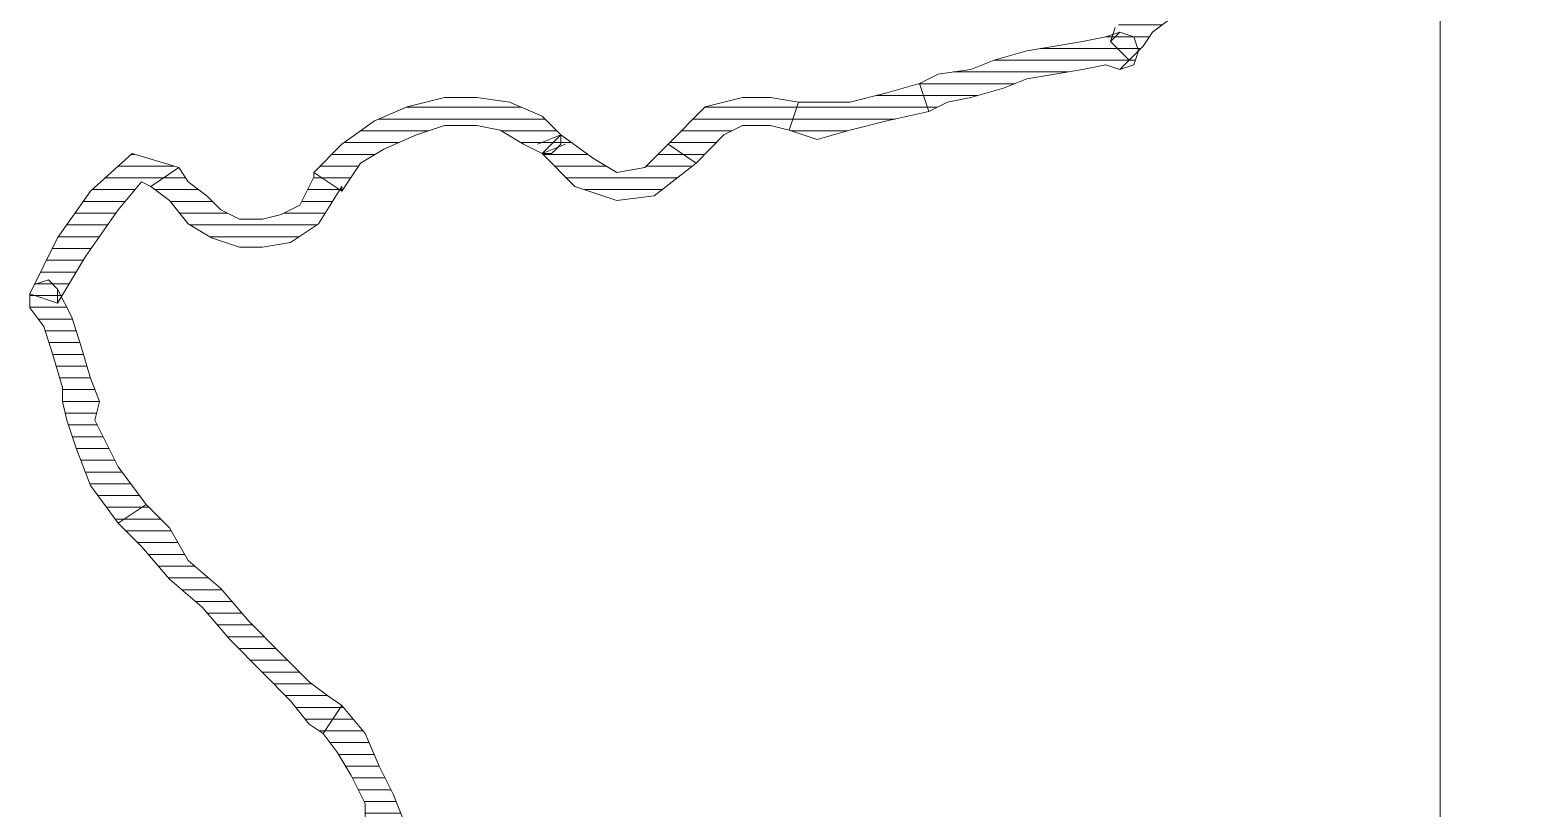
# Model space of a CAD drawing. Header units: centimetres. Extents: x 54005 to 61405, y 90310 to 94744.
# Drawn here: x 56850.65 to 56866.46, y 91955.27 to 91963.54 of the extents above; entities that cross this region are included whole.
import ezdxf

# ---------------------------------------------------------------- set-up
doc = ezdxf.new("R2010")
doc.units = ezdxf.units.CM
doc.header["$LTSCALE"] = 25
doc.layers.get('0').update_dxf_attribs({"lineweight": 0})
doc.layers.add('ÖLCULENDIRME', color=115, linetype='Continuous', lineweight=5)
pattern_1 = [(360, (-5108.51305, -673.59423), (1e-16, 0.125), [25])]

# ---------------------------------------------------------------- blocks, each defined once
blk = doc.blocks.new('by')
at = {"ltscale": 30}
h = blk.add_hatch(dxfattribs=at)
h.set_pattern_fill('DC_LINES', color=256, scale=0.1, style=0)
h.set_pattern_definition(pattern_1)
edge = h.paths.add_edge_path(flags=0)
edge.add_line((6399.023, 2211.196), (6398.775, 2211.494))
edge.add_line((6398.775, 2211.494), (6398.627, 2211.842))
edge.add_line((6398.627, 2211.842), (6398.478, 2212.14))
edge.add_line((6398.478, 2212.14), (6398.38, 2212.388))
edge.add_line((6398.38, 2212.388), (6398.775, 2212.388))
edge.add_line((6398.775, 2212.388), (6398.775, 2212.239))
edge.add_line((6398.775, 2212.239), (6398.924, 2211.941))
edge.add_line((6398.924, 2211.941), (6399.072, 2211.693))
edge.add_line((6399.072, 2211.693), (6399.22, 2211.494))
h = blk.add_hatch(dxfattribs=at)
h.set_pattern_fill('DC_LINES', color=256, scale=0.1, style=0)
h.set_pattern_definition(pattern_1)
edge = h.paths.add_edge_path(flags=0)
edge.add_line((6401.1, 2209.06), (6400.853, 2209.308))
edge.add_line((6400.853, 2209.308), (6400.655, 2209.656))
edge.add_line((6400.655, 2209.656), (6400.309, 2209.954))
edge.add_line((6400.309, 2209.954), (6400.012, 2210.302))
edge.add_line((6400.012, 2210.302), (6399.666, 2210.649))
edge.add_line((6399.666, 2210.649), (6399.369, 2210.947))
edge.add_line((6399.369, 2210.947), (6399.171, 2211.096))
edge.add_line((6399.171, 2211.096), (6399.023, 2211.196))
edge.add_line((6399.023, 2211.196), (6399.22, 2211.494))
edge.add_line((6399.22, 2211.494), (6399.369, 2211.394))
edge.add_line((6399.369, 2211.394), (6399.567, 2211.146))
edge.add_line((6399.567, 2211.146), (6399.864, 2210.848))
edge.add_line((6399.864, 2210.848), (6400.21, 2210.5))
edge.add_line((6400.21, 2210.5), (6400.507, 2210.153))
edge.add_line((6400.507, 2210.153), (6400.853, 2209.855))
edge.add_line((6400.853, 2209.855), (6401.15, 2209.507))
edge.add_line((6401.15, 2209.507), (6401.397, 2209.259))
h = blk.add_hatch(dxfattribs=at)
h.set_pattern_fill('DC_LINES', color=256, scale=0.1, style=0)
h.set_pattern_definition(pattern_1)
edge = h.paths.add_edge_path(flags=0)
edge.add_line((6401.595, 2207.967), (6401.645, 2208.166))
edge.add_line((6401.645, 2208.166), (6401.546, 2208.364))
edge.add_line((6401.546, 2208.364), (6401.397, 2208.662))
edge.add_line((6401.397, 2208.662), (6401.1, 2209.06))
edge.add_line((6401.1, 2209.06), (6401.397, 2209.259))
edge.add_line((6401.397, 2209.259), (6401.694, 2208.861))
edge.add_line((6401.694, 2208.861), (6401.843, 2208.464))
edge.add_line((6401.843, 2208.464), (6401.942, 2208.166))
edge.add_line((6401.942, 2208.166), (6401.991, 2207.967))
h = blk.add_hatch(dxfattribs=at)
h.set_pattern_fill('DC_LINES', color=256, scale=0.1, style=0)
h.set_pattern_definition(pattern_1)
edge = h.paths.add_edge_path(flags=0)
edge.add_line((6402.041, 2206.924), (6402.041, 2206.775))
edge.add_line((6402.041, 2206.775), (6401.892, 2207.073))
edge.add_line((6401.892, 2207.073), (6401.794, 2207.371))
edge.add_line((6401.794, 2207.371), (6401.694, 2207.719))
edge.add_line((6401.694, 2207.719), (6401.595, 2207.967))
edge.add_line((6401.595, 2207.967), (6401.991, 2207.967))
edge.add_line((6401.991, 2207.967), (6401.991, 2207.818))
edge.add_line((6401.991, 2207.818), (6402.091, 2207.47))
edge.add_line((6402.091, 2207.47), (6402.189, 2207.172))
edge.add_line((6402.189, 2207.172), (6402.338, 2206.973))
edge.add_line((6402.338, 2206.973), (6402.338, 2206.824))
edge.add_line((6402.338, 2206.824), (6402.338, 2206.973))
edge.add_line((6402.338, 2206.973), (6402.338, 2206.824))
edge.add_line((6402.338, 2206.824), (6402.288, 2206.725))
edge.add_line((6402.288, 2206.725), (6402.139, 2206.675))
edge.add_line((6402.139, 2206.675), (6402.041, 2206.775))
h = blk.add_hatch(dxfattribs=at)
h.set_pattern_fill('DC_LINES', color=256, scale=0.1, style=0)
h.set_pattern_definition(pattern_1)
edge = h.paths.add_edge_path(flags=0)
edge.add_line((6402.041, 2206.924), (6402.041, 2206.775))
edge.add_line((6402.041, 2206.775), (6401.892, 2207.073))
edge.add_line((6401.892, 2207.073), (6401.794, 2207.371))
edge.add_line((6401.794, 2207.371), (6401.694, 2207.719))
edge.add_line((6401.694, 2207.719), (6401.595, 2207.967))
edge.add_line((6401.595, 2207.967), (6401.991, 2207.967))
edge.add_line((6401.991, 2207.967), (6401.991, 2207.818))
edge.add_line((6401.991, 2207.818), (6402.091, 2207.47))
edge.add_line((6402.091, 2207.47), (6402.189, 2207.172))
edge.add_line((6402.189, 2207.172), (6402.338, 2206.973))
edge.add_line((6402.338, 2206.973), (6402.338, 2206.824))
edge.add_line((6402.338, 2206.824), (6402.338, 2206.973))
edge.add_line((6402.338, 2206.973), (6402.338, 2206.824))
edge.add_line((6402.338, 2206.824), (6402.288, 2206.725))
edge.add_line((6402.288, 2206.725), (6402.139, 2206.675))
edge.add_line((6402.139, 2206.675), (6402.041, 2206.775))
h = blk.add_hatch(dxfattribs=at)
h.set_pattern_fill('DC_LINES', color=256, scale=0.1, style=0)
h.set_pattern_definition(pattern_1)
edge = h.paths.add_edge_path(flags=0)
edge.add_line((6401.051, 2205.682), (6401.15, 2205.632))
edge.add_line((6401.15, 2205.632), (6401.397, 2205.93))
edge.add_line((6401.397, 2205.93), (6401.744, 2206.427))
edge.add_line((6401.744, 2206.427), (6402.041, 2206.924))
edge.add_line((6402.041, 2206.924), (6402.338, 2206.824))
edge.add_line((6402.338, 2206.824), (6402.041, 2206.228))
edge.add_line((6402.041, 2206.228), (6401.694, 2205.732))
edge.add_line((6401.694, 2205.732), (6401.249, 2205.334))
edge.add_line((6401.249, 2205.334), (6400.755, 2205.483))
h = blk.add_hatch(dxfattribs=at)
h.set_pattern_fill('DC_LINES', color=256, scale=0.1, style=0)
h.set_pattern_definition(pattern_1)
edge = h.paths.add_edge_path(flags=0)
edge.add_line((6401.051, 2205.682), (6401.15, 2205.632))
edge.add_line((6401.15, 2205.632), (6401.397, 2205.93))
edge.add_line((6401.397, 2205.93), (6401.744, 2206.427))
edge.add_line((6401.744, 2206.427), (6402.041, 2206.924))
edge.add_line((6402.041, 2206.924), (6402.338, 2206.824))
edge.add_line((6402.338, 2206.824), (6402.041, 2206.228))
edge.add_line((6402.041, 2206.228), (6401.694, 2205.732))
edge.add_line((6401.694, 2205.732), (6401.249, 2205.334))
edge.add_line((6401.249, 2205.334), (6400.755, 2205.483))
h = blk.add_hatch(dxfattribs=at)
h.set_pattern_fill('DC_LINES', color=256, scale=0.1, style=0)
h.set_pattern_definition(pattern_1)
edge = h.paths.add_edge_path(flags=0)
edge.add_line((6399.023, 2205.732), (6399.023, 2205.682))
edge.add_line((6399.023, 2205.682), (6399.27, 2206.079))
edge.add_line((6399.27, 2206.079), (6399.567, 2206.278))
edge.add_line((6399.567, 2206.278), (6399.864, 2206.328))
edge.add_line((6399.864, 2206.328), (6400.111, 2206.328))
edge.add_line((6400.111, 2206.328), (6400.408, 2206.228))
edge.add_line((6400.408, 2206.228), (6400.655, 2206.079))
edge.add_line((6400.655, 2206.079), (6400.853, 2205.831))
edge.add_line((6400.853, 2205.831), (6401.051, 2205.682))
edge.add_line((6401.051, 2205.682), (6400.755, 2205.483))
edge.add_line((6400.755, 2205.483), (6400.655, 2205.632))
edge.add_line((6400.655, 2205.632), (6400.458, 2205.781))
edge.add_line((6400.458, 2205.781), (6400.309, 2205.93))
edge.add_line((6400.309, 2205.93), (6400.111, 2206.03))
edge.add_line((6400.111, 2206.03), (6399.864, 2206.03))
edge.add_line((6399.864, 2206.03), (6399.666, 2205.98))
edge.add_line((6399.666, 2205.98), (6399.468, 2205.881))
edge.add_line((6399.468, 2205.881), (6399.319, 2205.583))
edge.add_line((6399.319, 2205.583), (6399.319, 2205.533))
h = blk.add_hatch(dxfattribs=at)
h.set_pattern_fill('DC_LINES', color=256, scale=0.1, style=0)
h.set_pattern_definition(pattern_1)
edge = h.paths.add_edge_path(flags=0)
edge.add_line((6399.023, 2205.732), (6399.023, 2205.682))
edge.add_line((6399.023, 2205.682), (6399.27, 2206.079))
edge.add_line((6399.27, 2206.079), (6399.567, 2206.278))
edge.add_line((6399.567, 2206.278), (6399.864, 2206.328))
edge.add_line((6399.864, 2206.328), (6400.111, 2206.328))
edge.add_line((6400.111, 2206.328), (6400.408, 2206.228))
edge.add_line((6400.408, 2206.228), (6400.655, 2206.079))
edge.add_line((6400.655, 2206.079), (6400.853, 2205.831))
edge.add_line((6400.853, 2205.831), (6401.051, 2205.682))
edge.add_line((6401.051, 2205.682), (6400.755, 2205.483))
edge.add_line((6400.755, 2205.483), (6400.655, 2205.632))
edge.add_line((6400.655, 2205.632), (6400.458, 2205.781))
edge.add_line((6400.458, 2205.781), (6400.309, 2205.93))
edge.add_line((6400.309, 2205.93), (6400.111, 2206.03))
edge.add_line((6400.111, 2206.03), (6399.864, 2206.03))
edge.add_line((6399.864, 2206.03), (6399.666, 2205.98))
edge.add_line((6399.666, 2205.98), (6399.468, 2205.881))
edge.add_line((6399.468, 2205.881), (6399.319, 2205.583))
edge.add_line((6399.319, 2205.583), (6399.319, 2205.533))
h = blk.add_hatch(dxfattribs=at)
h.set_pattern_fill('DC_LINES', color=256, scale=0.1, style=0)
h.set_pattern_definition(pattern_1)
edge = h.paths.add_edge_path(flags=0)
edge.add_line((6395.262, 2205.434), (6395.708, 2205.781))
edge.add_line((6395.708, 2205.781), (6396.103, 2205.831))
edge.add_line((6396.103, 2205.831), (6396.549, 2205.682))
edge.add_line((6396.549, 2205.682), (6396.895, 2205.334))
edge.add_line((6396.895, 2205.334), (6396.697, 2205.136))
edge.add_line((6396.697, 2205.136), (6396.351, 2205.384))
edge.add_line((6396.351, 2205.384), (6396.103, 2205.533))
edge.add_line((6396.103, 2205.533), (6395.806, 2205.483))
edge.add_line((6395.806, 2205.483), (6395.559, 2205.235))
h = blk.add_hatch(dxfattribs=at)
h.set_pattern_fill('DC_LINES', color=256, scale=0.1, style=0)
h.set_pattern_definition(pattern_1)
edge = h.paths.add_edge_path(flags=0)
edge.add_line((6396.648, 2205.235), (6396.895, 2205.334))
edge.add_line((6396.895, 2205.334), (6397.093, 2205.235))
edge.add_line((6397.093, 2205.235), (6397.341, 2205.086))
edge.add_line((6397.341, 2205.086), (6397.588, 2205.036))
edge.add_line((6397.588, 2205.036), (6397.934, 2205.036))
edge.add_line((6397.934, 2205.036), (6398.231, 2205.136))
edge.add_line((6398.231, 2205.136), (6398.578, 2205.285))
edge.add_line((6398.578, 2205.285), (6398.825, 2205.434))
edge.add_line((6398.825, 2205.434), (6399.023, 2205.732))
edge.add_line((6399.023, 2205.732), (6399.319, 2205.533))
edge.add_line((6399.319, 2205.533), (6399.023, 2205.235))
edge.add_line((6399.023, 2205.235), (6398.676, 2204.986))
edge.add_line((6398.676, 2204.986), (6398.33, 2204.837))
edge.add_line((6398.33, 2204.837), (6397.934, 2204.738))
edge.add_line((6397.934, 2204.738), (6397.588, 2204.738))
edge.add_line((6397.588, 2204.738), (6397.242, 2204.788))
edge.add_line((6397.242, 2204.788), (6396.895, 2204.937))
edge.add_line((6396.895, 2204.937), (6396.697, 2205.136))
edge.add_line((6396.697, 2205.136), (6396.945, 2205.235))
edge.add_line((6396.945, 2205.235), (6396.697, 2205.136))
edge.add_line((6396.697, 2205.136), (6396.697, 2205.235))
edge.add_line((6396.697, 2205.235), (6396.747, 2205.285))
edge.add_line((6396.747, 2205.285), (6396.797, 2205.334))
edge.add_line((6396.797, 2205.334), (6396.895, 2205.334))
h = blk.add_hatch(dxfattribs=at)
h.set_pattern_fill('DC_LINES', color=256, scale=0.1, style=0)
h.set_pattern_definition(pattern_1)
edge = h.paths.add_edge_path(flags=0)
edge.add_line((6396.895, 2205.334), (6397.093, 2205.235))
edge.add_line((6397.093, 2205.235), (6397.341, 2205.086))
edge.add_line((6397.341, 2205.086), (6397.588, 2205.036))
edge.add_line((6397.588, 2205.036), (6397.934, 2205.036))
edge.add_line((6397.934, 2205.036), (6398.231, 2205.136))
edge.add_line((6398.231, 2205.136), (6398.578, 2205.285))
edge.add_line((6398.578, 2205.285), (6398.825, 2205.434))
edge.add_line((6398.825, 2205.434), (6399.023, 2205.732))
edge.add_line((6399.023, 2205.732), (6399.319, 2205.533))
edge.add_line((6399.319, 2205.533), (6399.023, 2205.235))
edge.add_line((6399.023, 2205.235), (6398.676, 2204.986))
edge.add_line((6398.676, 2204.986), (6398.33, 2204.837))
edge.add_line((6398.33, 2204.837), (6397.934, 2204.738))
edge.add_line((6397.934, 2204.738), (6397.588, 2204.738))
edge.add_line((6397.588, 2204.738), (6397.242, 2204.788))
edge.add_line((6397.242, 2204.788), (6396.895, 2204.937))
edge.add_line((6396.895, 2204.937), (6396.697, 2205.136))
h = blk.add_hatch(dxfattribs=at)
h.set_pattern_fill('DC_LINES', color=256, scale=0.1, style=0)
h.set_pattern_definition(pattern_1)
edge = h.paths.add_edge_path(flags=0)
edge.add_line((6394.273, 2205.086), (6394.471, 2205.036))
edge.add_line((6394.471, 2205.036), (6394.767, 2205.036))
edge.add_line((6394.767, 2205.036), (6394.966, 2205.136))
edge.add_line((6394.966, 2205.136), (6395.262, 2205.434))
edge.add_line((6395.262, 2205.434), (6395.559, 2205.235))
edge.add_line((6395.559, 2205.235), (6395.164, 2204.837))
edge.add_line((6395.164, 2204.837), (6394.767, 2204.738))
edge.add_line((6394.767, 2204.738), (6394.471, 2204.738))
edge.add_line((6394.471, 2204.738), (6394.175, 2204.788))
h = blk.add_hatch(dxfattribs=at)
h.set_pattern_fill('DC_LINES', color=256, scale=0.1, style=0)
h.set_pattern_definition(pattern_1)
edge = h.paths.add_edge_path(flags=0)
edge.add_line((6392.789, 2204.887), (6393.234, 2204.986))
edge.add_line((6393.234, 2204.986), (6393.63, 2205.086))
edge.add_line((6393.63, 2205.086), (6393.976, 2205.185))
edge.add_line((6393.976, 2205.185), (6394.273, 2205.086))
edge.add_line((6394.273, 2205.086), (6394.175, 2204.788))
edge.add_line((6394.175, 2204.788), (6393.976, 2204.788))
edge.add_line((6393.976, 2204.788), (6393.63, 2204.788))
edge.add_line((6393.63, 2204.788), (6393.234, 2204.688))
edge.add_line((6393.234, 2204.688), (6392.887, 2204.589))
h = blk.add_hatch(dxfattribs=at)
h.set_pattern_fill('DC_LINES', color=256, scale=0.1, style=0)
h.set_pattern_definition(pattern_1)
edge = h.paths.add_edge_path(flags=0)
edge.add_line((6390.661, 2204.341), (6390.76, 2204.44))
edge.add_line((6390.76, 2204.44), (6390.909, 2204.39))
edge.add_line((6390.909, 2204.39), (6391.156, 2204.44))
edge.add_line((6391.156, 2204.44), (6391.453, 2204.49))
edge.add_line((6391.453, 2204.49), (6391.75, 2204.539))
edge.add_line((6391.75, 2204.539), (6391.997, 2204.639))
edge.add_line((6391.997, 2204.639), (6392.343, 2204.738))
edge.add_line((6392.343, 2204.738), (6392.591, 2204.788))
edge.add_line((6392.591, 2204.788), (6392.789, 2204.887))
edge.add_line((6392.789, 2204.887), (6392.887, 2204.589))
edge.add_line((6392.887, 2204.589), (6392.69, 2204.49))
edge.add_line((6392.69, 2204.49), (6392.343, 2204.44))
edge.add_line((6392.343, 2204.44), (6392.096, 2204.341))
edge.add_line((6392.096, 2204.341), (6391.75, 2204.241))
edge.add_line((6391.75, 2204.241), (6391.453, 2204.192))
edge.add_line((6391.453, 2204.192), (6391.156, 2204.142))
edge.add_line((6391.156, 2204.142), (6390.909, 2204.092))
edge.add_line((6390.909, 2204.092), (6390.76, 2204.043))
edge.add_line((6390.76, 2204.043), (6390.859, 2204.142))
edge.add_line((6390.859, 2204.142), (6390.76, 2204.043))
edge.add_line((6390.76, 2204.043), (6390.612, 2204.092))
edge.add_line((6390.612, 2204.092), (6390.562, 2204.241))
edge.add_line((6390.562, 2204.241), (6390.612, 2204.39))
edge.add_line((6390.612, 2204.39), (6390.76, 2204.44))
h = blk.add_hatch(dxfattribs=at)
h.set_pattern_fill('DC_LINES', color=256, scale=0.1, style=0)
h.set_pattern_definition(pattern_1)
edge = h.paths.add_edge_path(flags=0)
edge.add_line((6390.068, 2203.645), (6390.068, 2203.695))
edge.add_line((6390.068, 2203.695), (6390.217, 2203.894))
edge.add_line((6390.217, 2203.894), (6390.414, 2204.043))
edge.add_line((6390.414, 2204.043), (6390.513, 2204.192))
edge.add_line((6390.513, 2204.192), (6390.661, 2204.341))
edge.add_line((6390.661, 2204.341), (6390.859, 2204.142))
edge.add_line((6390.859, 2204.142), (6390.809, 2203.993))
edge.add_line((6390.809, 2203.993), (6390.612, 2203.844))
edge.add_line((6390.612, 2203.844), (6390.513, 2203.695))
edge.add_line((6390.513, 2203.695), (6390.365, 2203.496))
edge.add_line((6390.365, 2203.496), (6390.365, 2203.546))
for p, q in [((6398.478, 2212.14, -4.505), (6398.38, 2212.388, -4.505)), ((6398.775, 2212.388, -4.505), (6398.775, 2212.239, -4.505)), ((6398.775, 2212.239, -4.505), (6398.924, 2211.941, -4.505)), ((6398.627, 2211.842, -4.505), (6398.478, 2212.14, -4.505)), ((6398.924, 2211.941, -4.505), (6399.072, 2211.693, -4.505)), ((6398.775, 2211.494, -4.505), (6398.627, 2211.842, -4.505)), ((6399.072, 2211.693, -4.505), (6399.22, 2211.494, -4.505)), ((6399.023, 2211.196, -4.505), (6398.775, 2211.494, -4.505)), ((6399.023, 2211.196, -4.505), (6399.22, 2211.494, -4.505)), ((6399.22, 2211.494, -4.505), (6399.023, 2211.196, -4.505)), ((6399.22, 2211.494, -4.505), (6399.369, 2211.394, -4.505)), ((6399.22, 2211.494, -4.505), (6399.22, 2211.494, -4.505)), ((6399.369, 2211.394, -4.505), (6399.567, 2211.146, -4.505)), ((6399.171, 2211.096, -4.505), (6399.023, 2211.196, -4.505)), ((6399.023, 2211.196, -4.505), (6399.023, 2211.196, -4.505)), ((6399.023, 2211.196, -4.505), (6399.023, 2211.196, -4.505)), ((6399.567, 2211.146, -4.505), (6399.864, 2210.848, -4.505)), ((6399.369, 2210.947, -4.505), (6399.171, 2211.096, -4.505)), ((6399.666, 2210.649, -4.505), (6399.369, 2210.947, -4.505)), ((6399.864, 2210.848, -4.505), (6400.21, 2210.5, -4.505)), ((6400.012, 2210.302, -4.505), (6399.666, 2210.649, -4.505)), ((6400.21, 2210.5, -4.505), (6400.507, 2210.153, -4.505)), ((6400.309, 2209.954, -4.505), (6400.012, 2210.302, -4.505)), ((6400.507, 2210.153, -4.505), (6400.853, 2209.855, -4.505)), ((6400.655, 2209.656, -4.505), (6400.309, 2209.954, -4.505)), ((6400.853, 2209.855, -4.505), (6401.15, 2209.507, -4.505)), ((6400.853, 2209.308, -4.505), (6400.655, 2209.656, -4.505)), ((6401.15, 2209.507, -4.505), (6401.397, 2209.259, -4.505)), ((6401.1, 2209.06, -4.505), (6400.853, 2209.308, -4.505)), ((6401.1, 2209.06, -4.505), (6401.397, 2209.259, -4.505)), ((6401.397, 2209.259, -4.505), (6401.1, 2209.06, -4.505)), ((6401.397, 2209.259, -4.505), (6401.694, 2208.861, -4.505)), ((6401.397, 2209.259, -4.505), (6401.397, 2209.259, -4.505)), ((6401.397, 2208.662, -4.505), (6401.1, 2209.06, -4.505)), ((6401.1, 2209.06, -4.505), (6401.1, 2209.06, -4.505)), ((6401.1, 2209.06, -4.505), (6401.1, 2209.06, -4.505)), ((6401.694, 2208.861, -4.505), (6401.843, 2208.464, -4.505)), ((6401.546, 2208.364, -4.505), (6401.397, 2208.662, -4.505)), ((6401.843, 2208.464, -4.505), (6401.942, 2208.166, -4.505)), ((6401.645, 2208.166, -4.505), (6401.546, 2208.364, -4.505)), ((6401.595, 2207.967, -4.505), (6401.645, 2208.166, -4.505)), ((6401.942, 2208.166, -4.505), (6401.991, 2207.967, -4.505)), ((6401.595, 2207.967, -4.505), (6401.595, 2207.967, -4.505)), ((6401.991, 2207.967, -4.505), (6401.595, 2207.967, -4.505)), ((6401.595, 2207.967, -4.505), (6401.595, 2207.967, -4.505)), ((6401.694, 2207.719, -4.505), (6401.595, 2207.967, -4.505)), ((6401.595, 2207.967, -4.505), (6401.991, 2207.967, -4.505)), ((6401.694, 2207.719, -4.505), (6401.595, 2207.967, -4.505)), ((6401.595, 2207.967, -4.505), (6401.991, 2207.967, -4.505)), ((6401.991, 2207.967, -4.505), (6401.991, 2207.967, -4.505)), ((6401.991, 2207.967, -4.505), (6401.991, 2207.818, -4.505)), ((6401.991, 2207.967, -4.505), (6401.991, 2207.818, -4.505)), ((6401.991, 2207.818, -4.505), (6402.091, 2207.47, -4.505)), ((6401.991, 2207.818, -4.505), (6402.091, 2207.47, -4.505)), ((6401.794, 2207.371, -4.505), (6401.694, 2207.719, -4.505)), ((6401.794, 2207.371, -4.505), (6401.694, 2207.719, -4.505)), ((6402.091, 2207.47, -4.505), (6402.189, 2207.172, -4.505)), ((6402.091, 2207.47, -4.505), (6402.189, 2207.172, -4.505)), ((6401.892, 2207.073, -4.505), (6401.794, 2207.371, -4.505)), ((6401.892, 2207.073, -4.505), (6401.794, 2207.371, -4.505)), ((6402.189, 2207.172, -4.505), (6402.338, 2206.973, -4.505)), ((6402.189, 2207.172, -4.505), (6402.338, 2206.973, -4.505)), ((6402.041, 2206.775, -4.505), (6401.892, 2207.073, -4.505)), ((6402.041, 2206.775, -4.505), (6401.892, 2207.073, -4.505)), ((6401.744, 2206.427, -4.505), (6402.041, 2206.924, -4.505)), ((6401.744, 2206.427, -4.505), (6402.041, 2206.924, -4.505)), ((6402.041, 2206.924, -4.505), (6402.338, 2206.824, -4.505)), ((6402.041, 2206.924, -4.505), (6402.338, 2206.824, -4.505)), ((6402.041, 2206.924, -4.505), (6402.041, 2206.775, -4.505)), ((6402.041, 2206.775, -4.505), (6402.041, 2206.924, -4.505)), ((6402.041, 2206.924, -4.505), (6402.041, 2206.924, -4.505)), ((6402.041, 2206.924, -4.505), (6402.041, 2206.775, -4.505)), ((6402.041, 2206.775, -4.505), (6402.041, 2206.924, -4.505)), ((6402.041, 2206.924, -4.505), (6402.041, 2206.924, -4.505)), ((6402.338, 2206.973, -4.505), (6402.338, 2206.824, -4.505)), ((6402.338, 2206.824, -4.505), (6402.338, 2206.973, -4.505)), ((6402.338, 2206.973, -4.505), (6402.338, 2206.824, -4.505)), ((6402.338, 2206.973, -4.505), (6402.338, 2206.824, -4.505)), ((6402.338, 2206.824, -4.505), (6402.338, 2206.973, -4.505)), ((6402.338, 2206.973, -4.505), (6402.338, 2206.824, -4.505)), ((6402.338, 2206.824, -4.505), (6402.041, 2206.228, -4.505)), ((6402.338, 2206.824, -4.505), (6402.041, 2206.228, -4.505)), ((6402.139, 2206.675, -4.505), (6402.041, 2206.775, -4.505)), ((6402.139, 2206.675, -4.505), (6402.041, 2206.775, -4.505)), ((6402.288, 2206.725, -4.505), (6402.139, 2206.675, -4.505)), ((6402.288, 2206.725, -4.505), (6402.139, 2206.675, -4.505)), ((6402.338, 2206.824, -4.505), (6402.288, 2206.725, -4.505)), ((6402.338, 2206.824, -4.505), (6402.288, 2206.725, -4.505)), ((6401.397, 2205.93, -4.505), (6401.744, 2206.427, -4.505)), ((6401.397, 2205.93, -4.505), (6401.744, 2206.427, -4.505)), ((6399.27, 2206.079, -4.505), (6399.567, 2206.278, -4.505)), ((6399.27, 2206.079, -4.505), (6399.567, 2206.278, -4.505)), ((6399.567, 2206.278, -4.505), (6399.864, 2206.328, -4.505)), ((6399.567, 2206.278, -4.505), (6399.864, 2206.328, -4.505)), ((6399.864, 2206.328, -4.505), (6400.111, 2206.328, -4.505)), ((6399.864, 2206.328, -4.505), (6400.111, 2206.328, -4.505)), ((6400.111, 2206.328, -4.505), (6400.408, 2206.228, -4.505)), ((6400.111, 2206.328, -4.505), (6400.408, 2206.228, -4.505)), ((6400.408, 2206.228, -4.505), (6400.655, 2206.079, -4.505)), ((6400.408, 2206.228, -4.505), (6400.655, 2206.079, -4.505)), ((6402.041, 2206.228, -4.505), (6401.694, 2205.732, -4.505)), ((6402.041, 2206.228, -4.505), (6401.694, 2205.732, -4.505)), ((6399.023, 2205.682, -4.505), (6399.27, 2206.079, -4.505)), ((6399.023, 2205.682, -4.505), (6399.27, 2206.079, -4.505)), ((6400.655, 2206.079, -4.505), (6400.853, 2205.831, -4.505)), ((6400.655, 2206.079, -4.505), (6400.853, 2205.831, -4.505)), ((6399.666, 2205.98, -4.505), (6399.468, 2205.881, -4.505)), ((6399.666, 2205.98, -4.505), (6399.468, 2205.881, -4.505)), ((6399.864, 2206.03, -4.505), (6399.666, 2205.98, -4.505)), ((6399.864, 2206.03, -4.505), (6399.666, 2205.98, -4.505)), ((6400.111, 2206.03, -4.505), (6399.864, 2206.03, -4.505)), ((6400.111, 2206.03, -4.505), (6399.864, 2206.03, -4.505)), ((6400.309, 2205.93, -4.505), (6400.111, 2206.03, -4.505)), ((6400.309, 2205.93, -4.505), (6400.111, 2206.03, -4.505)), ((6400.458, 2205.781, -4.505), (6400.309, 2205.93, -4.505)), ((6400.458, 2205.781, -4.505), (6400.309, 2205.93, -4.505)), ((6401.15, 2205.632, -4.505), (6401.397, 2205.93, -4.505)), ((6401.15, 2205.632, -4.505), (6401.397, 2205.93, -4.505)), ((6395.262, 2205.434, -4.505), (6395.708, 2205.781, -4.505)), ((6395.708, 2205.781, -4.505), (6396.103, 2205.831, -4.505)), ((6396.103, 2205.831, -4.505), (6396.549, 2205.682, -4.505)), ((6398.825, 2205.434, -4.505), (6399.023, 2205.732, -4.505)), ((6398.825, 2205.434, -4.505), (6399.023, 2205.732, -4.505)), ((6399.023, 2205.732, -4.505), (6399.023, 2205.682, -4.505)), ((6399.319, 2205.533, -4.505), (6399.023, 2205.732, -4.505)), ((6399.023, 2205.732, -4.505), (6399.023, 2205.732, -4.505)), ((6399.023, 2205.732, -4.505), (6399.023, 2205.682, -4.505)), ((6399.319, 2205.533, -4.505), (6399.023, 2205.732, -4.505)), ((6399.023, 2205.732, -4.505), (6399.023, 2205.732, -4.505)), ((6399.023, 2205.732, -4.505), (6399.319, 2205.533, -4.505)), ((6399.023, 2205.732, -4.505), (6399.319, 2205.533, -4.505)), ((6399.468, 2205.881, -4.505), (6399.319, 2205.583, -4.505)), ((6399.468, 2205.881, -4.505), (6399.319, 2205.583, -4.505)), ((6400.655, 2205.632, -4.505), (6400.458, 2205.781, -4.505)), ((6400.655, 2205.632, -4.505), (6400.458, 2205.781, -4.505)), ((6400.853, 2205.831, -4.505), (6401.051, 2205.682, -4.505)), ((6400.853, 2205.831, -4.505), (6401.051, 2205.682, -4.505)), ((6401.694, 2205.732, -4.505), (6401.249, 2205.334, -4.505)), ((6401.694, 2205.732, -4.505), (6401.249, 2205.334, -4.505)), ((6396.549, 2205.682, -4.505), (6396.895, 2205.334, -4.505)), ((6399.319, 2205.583, -4.505), (6399.319, 2205.533, -4.505)), ((6399.319, 2205.583, -4.505), (6399.319, 2205.533, -4.505)), ((6400.755, 2205.483, -4.505), (6400.655, 2205.632, -4.505)), ((6400.755, 2205.483, -4.505), (6400.655, 2205.632, -4.505)), ((6400.755, 2205.483, -4.505), (6401.051, 2205.682, -4.505)), ((6401.051, 2205.682, -4.505), (6400.755, 2205.483, -4.505)), ((6401.051, 2205.682, -4.505), (6400.755, 2205.483, -4.505)), ((6400.755, 2205.483, -4.505), (6401.051, 2205.682, -4.505)), ((6401.051, 2205.682, -4.505), (6401.051, 2205.682, -4.505)), ((6401.051, 2205.682, -4.505), (6401.15, 2205.632, -4.505)), ((6401.051, 2205.682, -4.505), (6401.051, 2205.682, -4.505)), ((6401.051, 2205.682, -4.505), (6401.051, 2205.682, -4.505)), ((6401.051, 2205.682, -4.505), (6401.15, 2205.632, -4.505)), ((6401.051, 2205.682, -4.505), (6401.051, 2205.682, -4.505)), ((6394.966, 2205.136, -4.505), (6395.262, 2205.434, -4.505)), ((6395.262, 2205.434, -4.505), (6395.559, 2205.235, -4.505)), ((6395.262, 2205.434, -4.505), (6395.262, 2205.434, -4.505)), ((6395.559, 2205.235, -4.505), (6395.262, 2205.434, -4.505)), ((6395.262, 2205.434, -4.505), (6395.262, 2205.434, -4.505)), ((6395.806, 2205.483, -4.505), (6395.559, 2205.235, -4.505)), ((6396.103, 2205.533, -4.505), (6395.806, 2205.483, -4.505)), ((6396.351, 2205.384, -4.505), (6396.103, 2205.533, -4.505)), ((6398.578, 2205.285, -4.505), (6398.825, 2205.434, -4.505)), ((6398.578, 2205.285, -4.505), (6398.825, 2205.434, -4.505)), ((6399.319, 2205.533, -4.505), (6399.023, 2205.235, -4.505)), ((6399.319, 2205.533, -4.505), (6399.023, 2205.235, -4.505)), ((6401.249, 2205.334, -4.505), (6400.755, 2205.483, -4.505)), ((6400.755, 2205.483, -4.505), (6400.755, 2205.483, -4.505)), ((6401.249, 2205.334, -4.505), (6400.755, 2205.483, -4.505)), ((6400.755, 2205.483, -4.505), (6400.755, 2205.483, -4.505)), ((6396.697, 2205.136, -4.505), (6396.351, 2205.384, -4.505)), ((6396.648, 2205.235, -4.505), (6396.895, 2205.334, -4.505)), ((6396.895, 2205.334, -4.505), (6396.648, 2205.235, -4.505)), ((6396.697, 2205.136, -4.505), (6396.895, 2205.334, -4.505)), ((6396.895, 2205.334, -4.505), (6396.697, 2205.136, -4.505)), ((6396.697, 2205.235, -4.505), (6396.747, 2205.285, -4.505)), ((6396.747, 2205.285, -4.505), (6396.797, 2205.334, -4.505)), ((6396.797, 2205.334, -4.505), (6396.895, 2205.334, -4.505)), ((6396.895, 2205.334, -4.505), (6396.895, 2205.334, -4.505)), ((6396.895, 2205.334, -4.505), (6397.093, 2205.235, -4.505)), ((6396.895, 2205.334, -4.505), (6396.895, 2205.334, -4.505)), ((6396.895, 2205.334, -4.505), (6397.093, 2205.235, -4.505)), ((6398.231, 2205.136, -4.505), (6398.578, 2205.285, -4.505)), ((6398.231, 2205.136, -4.505), (6398.578, 2205.285, -4.505)), ((6393.63, 2205.086, -4.505), (6393.976, 2205.185, -4.505)), ((6393.976, 2205.185, -4.505), (6394.273, 2205.086, -4.505)), ((6394.767, 2205.036, -4.505), (6394.966, 2205.136, -4.505)), ((6395.559, 2205.235, -4.505), (6395.164, 2204.837, -4.505)), ((6395.559, 2205.235, -4.505), (6395.559, 2205.235, -4.505)), ((6396.648, 2205.235, -4.505), (6396.648, 2205.235, -4.505)), ((6396.697, 2205.136, -4.505), (6396.945, 2205.235, -4.505)), ((6396.945, 2205.235, -4.505), (6396.697, 2205.136, -4.505)), ((6396.697, 2205.136, -4.505), (6396.697, 2205.235, -4.505)), ((6396.895, 2204.937, -4.505), (6396.697, 2205.136, -4.505)), ((6396.697, 2205.136, -4.505), (6396.697, 2205.136, -4.505)), ((6396.895, 2204.937, -4.505), (6396.697, 2205.136, -4.505)), ((6397.093, 2205.235, -4.505), (6397.341, 2205.086, -4.505)), ((6397.093, 2205.235, -4.505), (6397.341, 2205.086, -4.505)), ((6397.934, 2205.036, -4.505), (6398.231, 2205.136, -4.505)), ((6397.934, 2205.036, -4.505), (6398.231, 2205.136, -4.505)), ((6399.023, 2205.235, -4.505), (6398.676, 2204.986, -4.505)), ((6399.023, 2205.235, -4.505), (6398.676, 2204.986, -4.505)), ((6392.789, 2204.887, -4.505), (6393.234, 2204.986, -4.505)), ((6393.234, 2204.986, -4.505), (6393.63, 2205.086, -4.505)), ((6394.175, 2204.788, -4.505), (6394.273, 2205.086, -4.505)), ((6394.273, 2205.086, -4.505), (6394.175, 2204.788, -4.505)), ((6394.273, 2205.086, -4.505), (6394.273, 2205.086, -4.505)), ((6394.273, 2205.086, -4.505), (6394.471, 2205.036, -4.505)), ((6394.273, 2205.086, -4.505), (6394.273, 2205.086, -4.505)), ((6394.471, 2205.036, -4.505), (6394.767, 2205.036, -4.505)), ((6397.242, 2204.788, -4.505), (6396.895, 2204.937, -4.505)), ((6397.242, 2204.788, -4.505), (6396.895, 2204.937, -4.505)), ((6397.341, 2205.086, -4.505), (6397.588, 2205.036, -4.505)), ((6397.341, 2205.086, -4.505), (6397.588, 2205.036, -4.505)), ((6397.588, 2205.036, -4.505), (6397.934, 2205.036, -4.505)), ((6397.588, 2205.036, -4.505), (6397.934, 2205.036, -4.505)), ((6398.676, 2204.986, -4.505), (6398.33, 2204.837, -4.505)), ((6398.676, 2204.986, -4.505), (6398.33, 2204.837, -4.505)), ((6392.343, 2204.738, -4.505), (6392.591, 2204.788, -4.505)), ((6392.591, 2204.788, -4.505), (6392.789, 2204.887, -4.505)), ((6392.789, 2204.887, -4.505), (6392.789, 2204.887, -4.505)), ((6392.887, 2204.589, -4.505), (6392.789, 2204.887, -4.505)), ((6392.789, 2204.887, -4.505), (6392.789, 2204.887, -4.505)), ((6392.789, 2204.887, -4.505), (6392.887, 2204.589, -4.505)), ((6393.63, 2204.788, -4.505), (6393.234, 2204.688, -4.505)), ((6393.976, 2204.788, -4.505), (6393.63, 2204.788, -4.505)), ((6394.175, 2204.788, -4.505), (6393.976, 2204.788, -4.505)), ((6394.471, 2204.738, -4.505), (6394.175, 2204.788, -4.505)), ((6394.175, 2204.788, -4.505), (6394.175, 2204.788, -4.505)), ((6395.164, 2204.837, -4.505), (6394.767, 2204.738, -4.505)), ((6397.588, 2204.738, -4.505), (6397.242, 2204.788, -4.505)), ((6397.588, 2204.738, -4.505), (6397.242, 2204.788, -4.505)), ((6398.33, 2204.837, -4.505), (6397.934, 2204.738, -4.505)), ((6398.33, 2204.837, -4.505), (6397.934, 2204.738, -4.505)), ((6391.75, 2204.539, -4.505), (6391.997, 2204.639, -4.505)), ((6391.997, 2204.639, -4.505), (6392.343, 2204.738, -4.505)), ((6393.234, 2204.688, -4.505), (6392.887, 2204.589, -4.505)), ((6394.767, 2204.738, -4.505), (6394.471, 2204.738, -4.505)), ((6397.934, 2204.738, -4.505), (6397.588, 2204.738, -4.505)), ((6397.934, 2204.738, -4.505), (6397.588, 2204.738, -4.505)), ((6391.156, 2204.44, -4.505), (6391.453, 2204.49, -4.505)), ((6391.453, 2204.49, -4.505), (6391.75, 2204.539, -4.505)), ((6392.69, 2204.49, -4.505), (6392.343, 2204.44, -4.505)), ((6392.887, 2204.589, -4.505), (6392.69, 2204.49, -4.505)), ((6392.887, 2204.589, -4.505), (6392.887, 2204.589, -4.505)), ((6390.513, 2204.192, -4.505), (6390.661, 2204.341, -4.505)), ((6390.562, 2204.241, -4.505), (6390.612, 2204.39, -4.505)), ((6390.612, 2204.39, -4.505), (6390.76, 2204.44, -4.505)), ((6390.661, 2204.341, -4.505), (6390.76, 2204.44, -4.505)), ((6390.76, 2204.44, -4.505), (6390.661, 2204.341, -4.505)), ((6390.661, 2204.341, -4.505), (6390.859, 2204.142, -4.505)), ((6390.661, 2204.341, -4.505), (6390.661, 2204.341, -4.505)), ((6390.76, 2204.44, -4.505), (6390.909, 2204.39, -4.505)), ((6390.909, 2204.39, -4.505), (6391.156, 2204.44, -4.505)), ((6392.096, 2204.341, -4.505), (6391.75, 2204.241, -4.505)), ((6392.343, 2204.44, -4.505), (6392.096, 2204.341, -4.505)), ((6390.414, 2204.043, -4.505), (6390.513, 2204.192, -4.505)), ((6390.612, 2204.092, -4.505), (6390.562, 2204.241, -4.505)), ((6391.453, 2204.192, -4.505), (6391.156, 2204.142, -4.505)), ((6391.75, 2204.241, -4.505), (6391.453, 2204.192, -4.505)), ((6390.217, 2203.894, -4.505), (6390.414, 2204.043, -4.505)), ((6390.76, 2204.043, -4.505), (6390.612, 2204.092, -4.505)), ((6390.76, 2204.043, -4.505), (6390.859, 2204.142, -4.505)), ((6390.859, 2204.142, -4.505), (6390.76, 2204.043, -4.505)), ((6390.909, 2204.092, -4.505), (6390.76, 2204.043, -4.505)), ((6390.859, 2204.142, -4.505), (6390.809, 2203.993, -4.505)), ((6391.156, 2204.142, -4.505), (6390.909, 2204.092, -4.505))]:
    blk.add_line(p, q, dxfattribs=at)
at = {"ltscale": 30, "elevation": -4.505}
blk.add_lwpolyline([(6387.358, 2196.359), (6350.358, 2196.359), (6350.358, 2249.359), (6387.358, 2249.359)], close=True, dxfattribs=at)

msp = doc.modelspace()

# ---------------------------------------------------------------- block references
at = {"layer": 'ÖLCULENDIRME', "rotation": 180}
msp.add_blockref('by', (63252.992, 94167.561, 4.505), dxfattribs=at)

doc.saveas('drawing.dxf')
